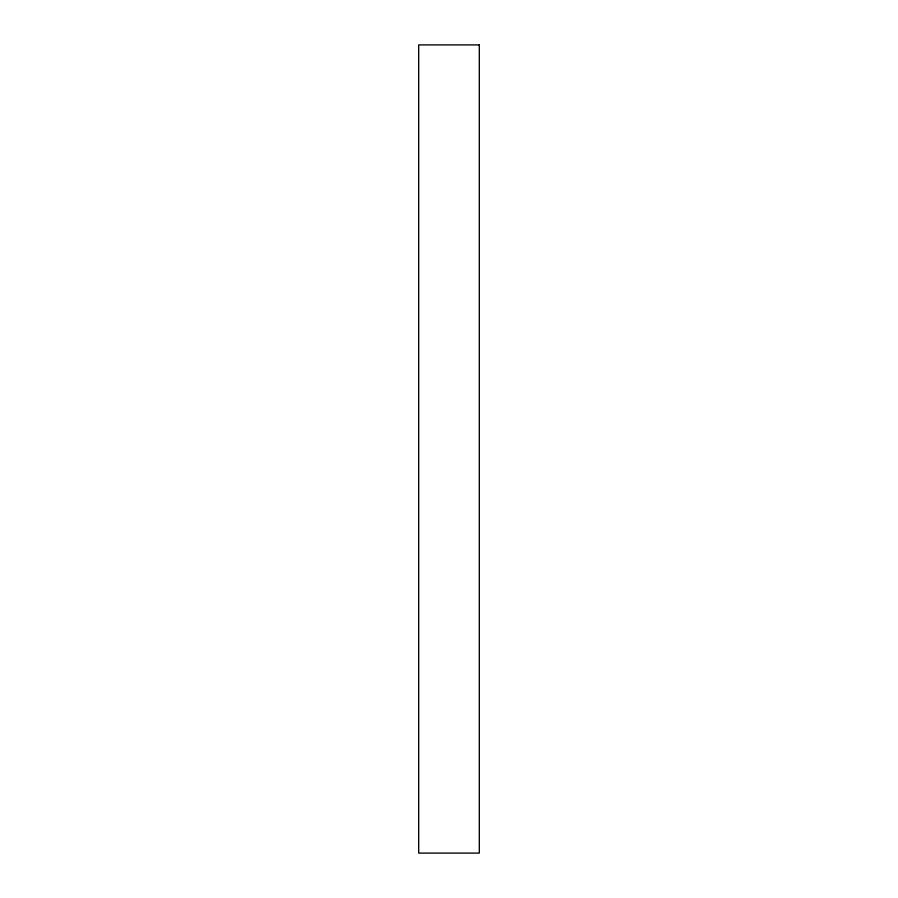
<?xml version="1.0" encoding="UTF-8"?>
<svg xmlns="http://www.w3.org/2000/svg" width="898" height="898" viewBox="0 0 898 898"><rect width="100%" height="100%" fill="white"/><g stroke="black" fill="none" stroke-linecap="round" stroke-linejoin="round"><path stroke-width="1.35" d="M479.308 44.9L418.692 44.9L418.692 853.1L479.308 853.1L479.308 44.9"/></g></svg>
